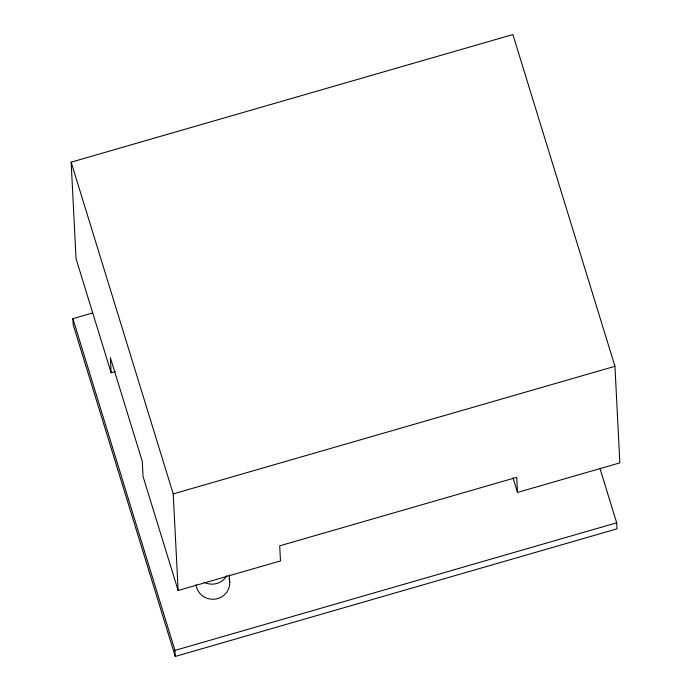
<?xml version="1.0" encoding="UTF-8"?>
<svg xmlns="http://www.w3.org/2000/svg" width="691" height="691" viewBox="0 0 691 691"><rect width="100%" height="100%" fill="white"/><g stroke="black" fill="none" stroke-linecap="round" stroke-linejoin="round"><path stroke-width="1.04" d="M115.242 371.585L111.13 372.777L76.045 258.736L71.156 162.16L512.877 34.55L614.955 366.299L619.844 462.875L517.499 492.441L512.938 477.636M599.883 468.204L616.683 522.802L616.994 528.84L175.264 656.45L73.186 324.701L72.883 318.663L92.585 312.971M517.499 492.441L516.73 477.351L279.708 545.83L280.477 560.919L178.123 590.485L173.234 493.91L614.955 366.299M175.264 656.45L174.961 650.412L616.683 522.802M71.156 162.16L173.234 493.91M178.123 590.485L143.037 476.445L142.268 461.355L110.37 357.688L111.13 372.777M72.883 318.663L174.961 650.412M229.343 574.99L229.732 582.53M229.041 578.35A16.852 16.239 -2.9 0 1 216.058 598.95A16.852 16.239 -2.9 0 1 196.097 584.56M226.924 575.62A16.852 16.239 -2.9 0 1 204.07 582.219"/></g></svg>
